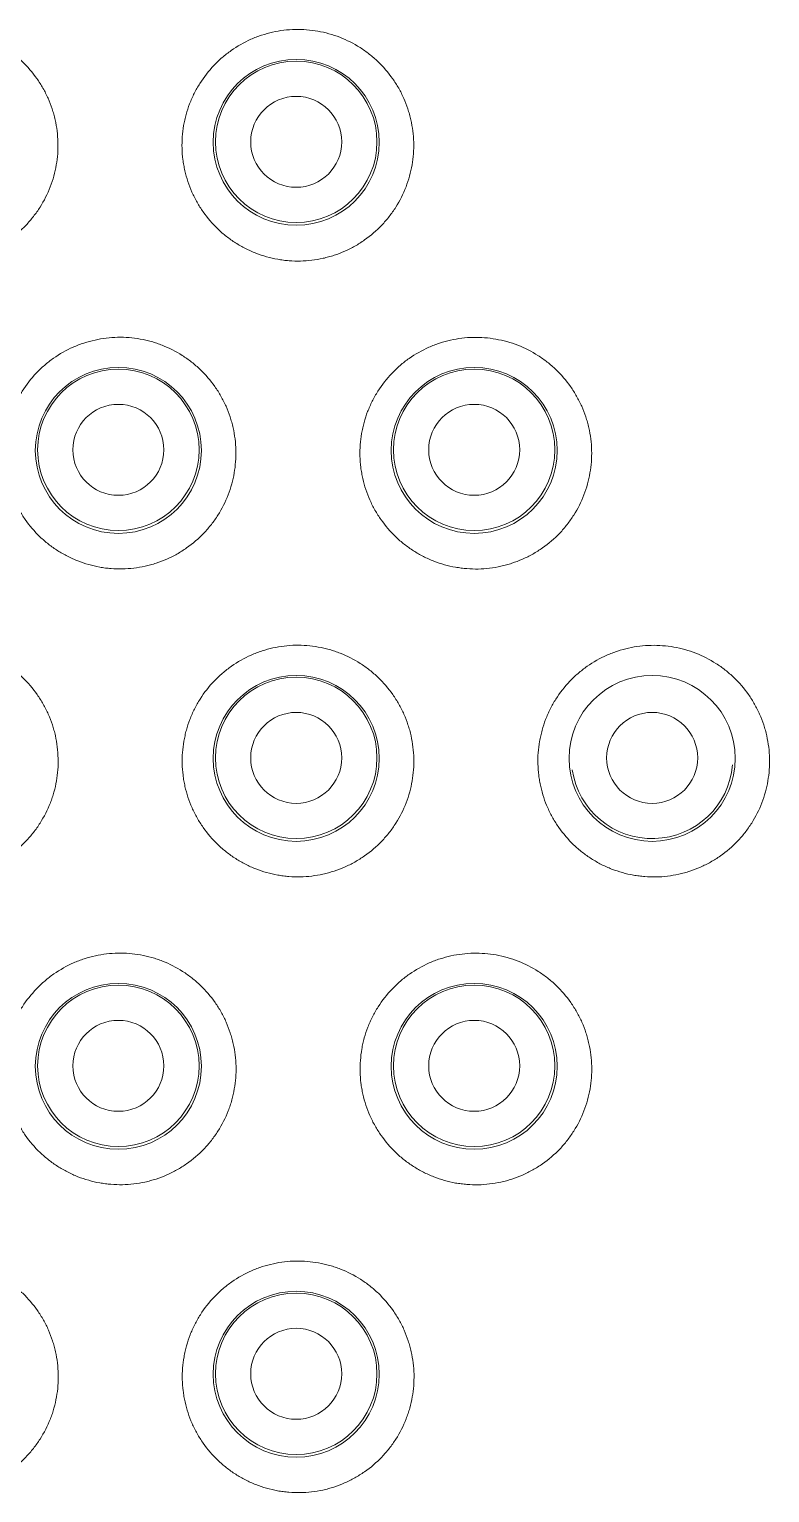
# Model space of a CAD drawing. Header units: millimetres. Extents: x 70151 to 230897, y 35202 to 113211.
# Drawn here: x 178007.35 to 178013.57, y 69179.68 to 69191.97 of the extents above; entities that cross this region are included whole.
import ezdxf

# ---------------------------------------------------------------- set-up
doc = ezdxf.new("R2010")
doc.units = ezdxf.units.MM
doc.header["$LTSCALE"] = 50
doc.layers.add('2-con', color=2, linetype='Continuous')
doc.layers.add('mark-B', color=2, linetype='Continuous', lineweight=20)

# ---------------------------------------------------------------- blocks, each defined once
blk = doc.blocks.new('무풍1WAY 대형')
at = {"layer": 'mark-B'}
for centre, radius in [((645.323, -421.226), 0.697), ((645.323, -421.23), 0.678), ((645.323, -421.23), 0.382), ((643.829, -423.813), 0.697), ((643.829, -423.817), 0.678), ((646.816, -423.813), 0.697), ((646.816, -423.817), 0.678), ((643.829, -423.817), 0.382), ((646.816, -423.817), 0.382), ((642.335, -426.4), 0.697), ((645.323, -426.4), 0.697), ((645.323, -426.404), 0.678), ((642.335, -426.404), 0.382), ((645.323, -426.404), 0.382), ((643.829, -428.987), 0.697), ((643.829, -428.992), 0.678), ((646.816, -428.987), 0.697), ((646.816, -428.992), 0.678), ((643.829, -428.992), 0.382), ((646.816, -428.992), 0.382), ((645.323, -431.575), 0.697), ((645.323, -431.579), 0.678), ((645.323, -431.579), 0.382)]:
    blk.add_circle(centre, radius, dxfattribs=at)
blk.add_arc((642.335, -426.404), 0.678, 8.5218, 175.0557, dxfattribs=at)
for points, knots in [([(644.334, -421.226), (644.333, -421.161), (644.338, -421.098), (644.354, -421.005), (644.361, -420.974), (644.374, -420.927), (644.379, -420.912), (644.389, -420.882), (644.395, -420.866), (644.423, -420.792), (644.452, -420.735), (644.495, -420.668), (644.504, -420.655), (644.522, -420.629), (644.532, -420.616), (644.562, -420.578), (644.583, -420.554), (644.649, -420.485), (644.697, -420.443), (644.763, -420.397), (644.777, -420.389), (644.804, -420.371), (644.845, -420.347), (644.916, -420.312), (644.976, -420.289), (645.022, -420.274), (645.037, -420.27), (645.068, -420.261), (645.084, -420.257), (645.162, -420.24), (645.225, -420.233), (645.32, -420.231), (645.352, -420.232), (645.4, -420.236), (645.416, -420.238), (645.448, -420.242), (645.464, -420.244), (645.542, -420.259), (645.603, -420.276), (645.691, -420.311), (645.721, -420.324), (645.777, -420.353), (645.832, -420.384), (645.884, -420.421), (645.921, -420.451), (645.933, -420.461), (645.957, -420.482), (645.969, -420.492), (646.027, -420.548), (646.068, -420.596), (646.122, -420.673), (646.139, -420.7), (646.162, -420.742), (646.17, -420.756), (646.184, -420.784), (646.191, -420.799), (646.223, -420.872), (646.242, -420.932), (646.259, -421.009), (646.263, -421.024), (646.268, -421.056), (646.27, -421.072), (646.276, -421.119), (646.278, -421.151), (646.281, -421.246), (646.276, -421.309), (646.262, -421.388), (646.259, -421.404), (646.252, -421.435), (646.24, -421.482), (646.215, -421.557), (646.189, -421.615), (646.168, -421.658), (646.16, -421.672), (646.144, -421.7), (646.136, -421.713), (646.093, -421.781), (646.054, -421.831), (645.987, -421.9), (645.964, -421.922), (645.928, -421.954), (645.915, -421.964), (645.89, -421.984), (645.877, -421.993), (645.811, -422.039), (645.756, -422.07), (645.683, -422.102), (645.668, -422.108), (645.638, -422.119), (645.623, -422.125), (645.577, -422.14), (645.546, -422.148), (645.453, -422.168), (645.39, -422.176), (645.261, -422.178), (645.198, -422.173), (645.104, -422.156), (645.073, -422.149), (645.027, -422.136), (645.012, -422.131), (644.982, -422.121), (644.967, -422.116), (644.892, -422.087), (644.836, -422.058), (644.769, -422.015), (644.756, -422.006), (644.73, -421.988), (644.718, -421.978), (644.68, -421.948), (644.656, -421.928), (644.588, -421.862), (644.547, -421.814), (644.501, -421.749), (644.492, -421.735), (644.475, -421.708), (644.451, -421.667), (644.415, -421.597), (644.393, -421.538), (644.378, -421.493), (644.373, -421.477), (644.365, -421.447), (644.361, -421.431), (644.344, -421.353), (644.336, -421.29), (644.334, -421.226)], [0, 0, 0, 0, 0.03125, 0.03125, 0.046875, 0.046875, 0.054687, 0.054687, 0.0625, 0.0625, 0.09375, 0.09375, 0.101562, 0.101562, 0.109375, 0.109375, 0.125, 0.125, 0.15625, 0.15625, 0.164062, 0.164062, 0.171875, 0.1875, 0.203125, 0.203125, 0.210937, 0.210937, 0.21875, 0.21875, 0.25, 0.25, 0.265625, 0.265625, 0.273437, 0.273437, 0.28125, 0.28125, 0.3125, 0.3125, 0.328125, 0.328125, 0.34375, 0.359375, 0.359375, 0.367187, 0.367187, 0.375, 0.375, 0.40625, 0.40625, 0.421875, 0.421875, 0.429687, 0.429687, 0.4375, 0.4375, 0.46875, 0.46875, 0.476562, 0.476562, 0.484375, 0.484375, 0.5, 0.5, 0.53125, 0.53125, 0.539062, 0.539062, 0.546875, 0.5625, 0.578125, 0.578125, 0.585937, 0.585937, 0.59375, 0.59375, 0.625, 0.625, 0.640625, 0.640625, 0.648437, 0.648437, 0.65625, 0.65625, 0.6875, 0.6875, 0.695312, 0.695312, 0.703125, 0.703125, 0.71875, 0.71875, 0.75, 0.75, 0.78125, 0.78125, 0.796875, 0.796875, 0.804687, 0.804687, 0.8125, 0.8125, 0.84375, 0.84375, 0.851562, 0.851562, 0.859375, 0.859375, 0.875, 0.875, 0.90625, 0.90625, 0.914062, 0.914062, 0.921875, 0.9375, 0.953125, 0.953125, 0.960937, 0.960937, 0.96875, 0.96875, 1, 1, 1, 1]), ([(647.321, -421.226), (647.319, -421.161), (647.324, -421.098), (647.341, -421.004), (647.348, -420.973), (647.361, -420.927), (647.365, -420.912), (647.375, -420.881), (647.381, -420.866), (647.41, -420.792), (647.439, -420.735), (647.482, -420.668), (647.49, -420.655), (647.509, -420.629), (647.519, -420.616), (647.549, -420.578), (647.57, -420.554), (647.636, -420.485), (647.684, -420.443), (647.75, -420.398), (647.764, -420.389), (647.791, -420.372), (647.832, -420.347), (647.903, -420.312), (647.963, -420.289), (648.009, -420.275), (648.024, -420.27), (648.055, -420.262), (648.071, -420.258), (648.149, -420.241), (648.212, -420.234), (648.307, -420.232), (648.339, -420.233), (648.403, -420.238), (648.435, -420.242), (648.529, -420.259), (648.589, -420.277), (648.678, -420.312), (648.708, -420.325), (648.764, -420.354), (648.819, -420.386), (648.87, -420.422), (648.908, -420.452), (648.92, -420.462), (648.944, -420.483), (648.956, -420.493), (649.013, -420.549), (649.054, -420.597), (649.108, -420.675), (649.125, -420.701), (649.148, -420.743), (649.156, -420.757), (649.17, -420.786), (649.177, -420.8), (649.209, -420.873), (649.229, -420.933), (649.246, -421.01), (649.249, -421.026), (649.254, -421.057), (649.256, -421.073), (649.262, -421.121), (649.264, -421.153), (649.267, -421.248), (649.262, -421.311), (649.248, -421.39), (649.245, -421.405), (649.238, -421.437), (649.226, -421.483), (649.201, -421.558), (649.175, -421.617), (649.153, -421.659), (649.146, -421.673), (649.13, -421.701), (649.122, -421.715), (649.078, -421.783), (649.039, -421.833), (648.973, -421.902), (648.95, -421.924), (648.913, -421.955), (648.9, -421.965), (648.875, -421.985), (648.862, -421.994), (648.797, -422.04), (648.741, -422.071), (648.668, -422.103), (648.653, -422.109), (648.623, -422.12), (648.608, -422.126), (648.562, -422.141), (648.531, -422.149), (648.438, -422.169), (648.375, -422.177), (648.246, -422.179), (648.183, -422.174), (648.089, -422.157), (648.059, -422.15), (648.013, -422.137), (647.997, -422.132), (647.967, -422.122), (647.952, -422.116), (647.878, -422.087), (647.822, -422.058), (647.755, -422.015), (647.742, -422.006), (647.716, -421.988), (647.703, -421.978), (647.666, -421.949), (647.642, -421.928), (647.573, -421.862), (647.532, -421.814), (647.487, -421.749), (647.478, -421.736), (647.461, -421.709), (647.436, -421.668), (647.401, -421.597), (647.379, -421.538), (647.364, -421.493), (647.359, -421.477), (647.351, -421.447), (647.347, -421.431), (647.33, -421.353), (647.322, -421.29), (647.321, -421.226)], [0, 0, 0, 0, 0.03125, 0.03125, 0.046875, 0.046875, 0.054687, 0.054687, 0.0625, 0.0625, 0.09375, 0.09375, 0.101562, 0.101562, 0.109375, 0.109375, 0.125, 0.125, 0.15625, 0.15625, 0.164062, 0.164062, 0.171875, 0.1875, 0.203125, 0.203125, 0.210937, 0.210937, 0.21875, 0.21875, 0.25, 0.25, 0.265625, 0.265625, 0.28125, 0.28125, 0.3125, 0.3125, 0.328125, 0.328125, 0.34375, 0.359375, 0.359375, 0.367187, 0.367187, 0.375, 0.375, 0.40625, 0.40625, 0.421875, 0.421875, 0.429687, 0.429687, 0.4375, 0.4375, 0.46875, 0.46875, 0.476562, 0.476562, 0.484375, 0.484375, 0.5, 0.5, 0.53125, 0.53125, 0.539062, 0.539062, 0.546875, 0.5625, 0.578125, 0.578125, 0.585937, 0.585937, 0.59375, 0.59375, 0.625, 0.625, 0.640625, 0.640625, 0.648437, 0.648437, 0.65625, 0.65625, 0.6875, 0.6875, 0.695312, 0.695312, 0.703125, 0.703125, 0.71875, 0.71875, 0.75, 0.75, 0.78125, 0.78125, 0.796875, 0.796875, 0.804687, 0.804687, 0.8125, 0.8125, 0.84375, 0.84375, 0.851562, 0.851562, 0.859375, 0.859375, 0.875, 0.875, 0.90625, 0.90625, 0.914062, 0.914062, 0.921875, 0.9375, 0.953125, 0.953125, 0.960937, 0.960937, 0.96875, 0.96875, 1, 1, 1, 1]), ([(642.842, -423.813), (642.841, -423.749), (642.845, -423.686), (642.862, -423.592), (642.869, -423.561), (642.886, -423.499), (642.896, -423.469), (642.93, -423.379), (642.959, -423.323), (643.002, -423.256), (643.011, -423.242), (643.029, -423.216), (643.039, -423.203), (643.068, -423.165), (643.089, -423.141), (643.155, -423.072), (643.204, -423.031), (643.269, -422.984), (643.283, -422.976), (643.31, -422.958), (643.351, -422.934), (643.423, -422.898), (643.482, -422.876), (643.528, -422.861), (643.543, -422.856), (643.574, -422.848), (643.59, -422.844), (643.668, -422.827), (643.731, -422.819), (643.827, -422.817), (643.858, -422.818), (643.906, -422.822), (643.922, -422.824), (643.954, -422.828), (643.97, -422.83), (644.048, -422.844), (644.109, -422.862), (644.198, -422.896), (644.227, -422.91), (644.284, -422.939), (644.339, -422.97), (644.391, -423.007), (644.428, -423.036), (644.44, -423.046), (644.464, -423.067), (644.476, -423.078), (644.534, -423.133), (644.575, -423.181), (644.629, -423.259), (644.646, -423.286), (644.669, -423.327), (644.677, -423.341), (644.691, -423.37), (644.698, -423.384), (644.73, -423.457), (644.749, -423.517), (644.767, -423.594), (644.77, -423.61), (644.775, -423.641), (644.778, -423.657), (644.783, -423.705), (644.786, -423.736), (644.788, -423.831), (644.783, -423.894), (644.77, -423.973), (644.767, -423.989), (644.76, -424.02), (644.748, -424.067), (644.723, -424.142), (644.697, -424.2), (644.676, -424.243), (644.668, -424.257), (644.653, -424.285), (644.644, -424.299), (644.601, -424.366), (644.562, -424.416), (644.496, -424.485), (644.473, -424.507), (644.436, -424.539), (644.424, -424.549), (644.398, -424.569), (644.386, -424.578), (644.32, -424.624), (644.265, -424.655), (644.192, -424.688), (644.177, -424.694), (644.147, -424.705), (644.131, -424.711), (644.086, -424.725), (644.055, -424.734), (643.962, -424.754), (643.899, -424.762), (643.802, -424.764), (643.77, -424.763), (643.707, -424.758), (643.644, -424.75), (643.582, -424.736), (643.52, -424.718), (643.49, -424.708), (643.401, -424.673), (643.345, -424.644), (643.278, -424.602), (643.265, -424.593), (643.239, -424.575), (643.226, -424.565), (643.188, -424.535), (643.164, -424.514), (643.096, -424.449), (643.055, -424.401), (643.009, -424.336), (643, -424.322), (642.983, -424.295), (642.959, -424.254), (642.923, -424.184), (642.901, -424.125), (642.886, -424.08), (642.881, -424.065), (642.873, -424.034), (642.869, -424.018), (642.851, -423.94), (642.844, -423.877), (642.842, -423.813)], [0, 0, 0, 0, 0.03125, 0.03125, 0.046875, 0.046875, 0.0625, 0.0625, 0.09375, 0.09375, 0.101563, 0.101563, 0.109375, 0.109375, 0.125, 0.125, 0.15625, 0.15625, 0.164063, 0.164063, 0.171875, 0.1875, 0.203125, 0.203125, 0.210938, 0.210938, 0.21875, 0.21875, 0.25, 0.25, 0.265625, 0.265625, 0.273438, 0.273438, 0.28125, 0.28125, 0.3125, 0.3125, 0.328125, 0.328125, 0.34375, 0.359375, 0.359375, 0.367188, 0.367188, 0.375, 0.375, 0.40625, 0.40625, 0.421875, 0.421875, 0.429688, 0.429688, 0.4375, 0.4375, 0.46875, 0.46875, 0.476563, 0.476563, 0.484375, 0.484375, 0.5, 0.5, 0.53125, 0.53125, 0.539063, 0.539063, 0.546875, 0.5625, 0.578125, 0.578125, 0.585938, 0.585938, 0.59375, 0.59375, 0.625, 0.625, 0.640625, 0.640625, 0.648438, 0.648438, 0.65625, 0.65625, 0.6875, 0.6875, 0.695313, 0.695313, 0.703125, 0.703125, 0.71875, 0.71875, 0.75, 0.75, 0.765625, 0.765625, 0.78125, 0.796875, 0.796875, 0.8125, 0.8125, 0.84375, 0.84375, 0.851563, 0.851563, 0.859375, 0.859375, 0.875, 0.875, 0.90625, 0.90625, 0.914063, 0.914063, 0.921875, 0.9375, 0.953125, 0.953125, 0.960938, 0.960938, 0.96875, 0.96875, 1, 1, 1, 1]), ([(645.828, -423.813), (645.827, -423.749), (645.832, -423.686), (645.848, -423.592), (645.855, -423.561), (645.868, -423.515), (645.872, -423.499), (645.883, -423.469), (645.888, -423.454), (645.917, -423.379), (645.946, -423.323), (645.988, -423.255), (645.997, -423.242), (646.016, -423.216), (646.025, -423.203), (646.055, -423.165), (646.076, -423.141), (646.142, -423.072), (646.191, -423.031), (646.256, -422.985), (646.27, -422.976), (646.297, -422.959), (646.338, -422.934), (646.41, -422.899), (646.469, -422.876), (646.515, -422.861), (646.53, -422.857), (646.561, -422.848), (646.577, -422.844), (646.655, -422.827), (646.718, -422.82), (646.814, -422.818), (646.846, -422.819), (646.894, -422.823), (646.909, -422.825), (646.941, -422.829), (646.957, -422.831), (647.035, -422.845), (647.096, -422.863), (647.185, -422.897), (647.214, -422.911), (647.271, -422.94), (647.326, -422.971), (647.377, -423.008), (647.414, -423.037), (647.427, -423.047), (647.451, -423.068), (647.462, -423.079), (647.52, -423.134), (647.561, -423.182), (647.615, -423.26), (647.632, -423.287), (647.656, -423.328), (647.663, -423.342), (647.677, -423.371), (647.684, -423.385), (647.716, -423.458), (647.736, -423.518), (647.753, -423.595), (647.756, -423.611), (647.762, -423.642), (647.764, -423.658), (647.77, -423.706), (647.772, -423.738), (647.774, -423.833), (647.77, -423.896), (647.756, -423.975), (647.753, -423.99), (647.746, -424.022), (647.734, -424.068), (647.709, -424.143), (647.683, -424.202), (647.662, -424.244), (647.654, -424.258), (647.638, -424.286), (647.63, -424.3), (647.587, -424.368), (647.547, -424.418), (647.481, -424.487), (647.458, -424.509), (647.422, -424.54), (647.409, -424.551), (647.384, -424.57), (647.371, -424.58), (647.305, -424.625), (647.25, -424.657), (647.177, -424.689), (647.162, -424.695), (647.132, -424.706), (647.117, -424.712), (647.071, -424.726), (647.04, -424.735), (646.947, -424.755), (646.884, -424.763), (646.755, -424.765), (646.692, -424.76), (646.598, -424.743), (646.567, -424.736), (646.521, -424.723), (646.506, -424.718), (646.475, -424.708), (646.46, -424.703), (646.386, -424.674), (646.33, -424.645), (646.263, -424.602), (646.25, -424.593), (646.224, -424.575), (646.211, -424.565), (646.174, -424.536), (646.15, -424.515), (646.082, -424.449), (646.04, -424.401), (645.995, -424.336), (645.986, -424.323), (645.969, -424.296), (645.945, -424.255), (645.909, -424.184), (645.887, -424.125), (645.872, -424.08), (645.867, -424.065), (645.859, -424.034), (645.855, -424.018), (645.837, -423.94), (645.83, -423.877), (645.828, -423.813)], [0, 0, 0, 0, 0.03125, 0.03125, 0.046875, 0.046875, 0.054687, 0.054687, 0.0625, 0.0625, 0.09375, 0.09375, 0.101562, 0.101562, 0.109375, 0.109375, 0.125, 0.125, 0.15625, 0.15625, 0.164062, 0.164062, 0.171875, 0.1875, 0.203125, 0.203125, 0.210937, 0.210937, 0.21875, 0.21875, 0.25, 0.25, 0.265625, 0.265625, 0.273437, 0.273437, 0.28125, 0.28125, 0.3125, 0.3125, 0.328125, 0.328125, 0.34375, 0.359375, 0.359375, 0.367187, 0.367187, 0.375, 0.375, 0.40625, 0.40625, 0.421875, 0.421875, 0.429687, 0.429687, 0.4375, 0.4375, 0.46875, 0.46875, 0.476563, 0.476563, 0.484375, 0.484375, 0.5, 0.5, 0.53125, 0.53125, 0.539063, 0.539063, 0.546875, 0.5625, 0.578125, 0.578125, 0.585938, 0.585938, 0.59375, 0.59375, 0.625, 0.625, 0.640625, 0.640625, 0.648438, 0.648438, 0.65625, 0.65625, 0.6875, 0.6875, 0.695313, 0.695313, 0.703125, 0.703125, 0.71875, 0.71875, 0.75, 0.75, 0.78125, 0.78125, 0.796875, 0.796875, 0.804688, 0.804688, 0.8125, 0.8125, 0.84375, 0.84375, 0.851563, 0.851563, 0.859375, 0.859375, 0.875, 0.875, 0.90625, 0.90625, 0.914063, 0.914063, 0.921875, 0.9375, 0.953125, 0.953125, 0.960938, 0.960938, 0.96875, 0.96875, 1, 1, 1, 1]), ([(641.35, -426.4), (641.348, -426.336), (641.353, -426.273), (641.369, -426.179), (641.376, -426.148), (641.393, -426.087), (641.403, -426.056), (641.437, -425.967), (641.466, -425.91), (641.508, -425.843), (641.517, -425.83), (641.536, -425.803), (641.545, -425.79), (641.575, -425.752), (641.596, -425.728), (641.662, -425.659), (641.71, -425.618), (641.776, -425.571), (641.789, -425.562), (641.816, -425.545), (641.858, -425.521), (641.929, -425.485), (641.988, -425.462), (642.034, -425.447), (642.049, -425.443), (642.08, -425.434), (642.096, -425.43), (642.174, -425.413), (642.237, -425.405), (642.333, -425.403), (642.365, -425.404), (642.413, -425.408), (642.429, -425.41), (642.46, -425.414), (642.476, -425.416), (642.554, -425.43), (642.615, -425.447), (642.705, -425.482), (642.734, -425.495), (642.791, -425.524), (642.846, -425.556), (642.897, -425.592), (642.947, -425.631), (642.971, -425.652), (643.04, -425.719), (643.082, -425.767), (643.136, -425.844), (643.153, -425.871), (643.176, -425.912), (643.184, -425.926), (643.198, -425.955), (643.205, -425.969), (643.237, -426.042), (643.257, -426.102), (643.274, -426.179), (643.277, -426.195), (643.283, -426.226), (643.285, -426.242), (643.291, -426.29), (643.293, -426.321), (643.296, -426.416), (643.291, -426.479), (643.278, -426.558), (643.274, -426.574), (643.267, -426.605), (643.256, -426.651), (643.231, -426.727), (643.205, -426.785), (643.184, -426.828), (643.177, -426.842), (643.161, -426.87), (643.152, -426.883), (643.11, -426.951), (643.07, -427.001), (643.005, -427.071), (642.982, -427.093), (642.945, -427.124), (642.933, -427.134), (642.907, -427.154), (642.894, -427.164), (642.829, -427.21), (642.774, -427.241), (642.7, -427.273), (642.686, -427.279), (642.656, -427.291), (642.64, -427.296), (642.595, -427.311), (642.564, -427.32), (642.471, -427.34), (642.407, -427.348), (642.311, -427.35), (642.279, -427.349), (642.216, -427.344), (642.153, -427.336), (642.091, -427.322), (642.029, -427.305), (641.999, -427.295), (641.909, -427.26), (641.853, -427.231), (641.786, -427.188), (641.773, -427.18), (641.747, -427.161), (641.734, -427.152), (641.696, -427.122), (641.673, -427.101), (641.604, -427.036), (641.563, -426.988), (641.517, -426.923), (641.508, -426.909), (641.491, -426.882), (641.467, -426.841), (641.431, -426.771), (641.409, -426.712), (641.394, -426.667), (641.389, -426.652), (641.38, -426.621), (641.377, -426.605), (641.359, -426.527), (641.351, -426.464), (641.35, -426.4)], [0, 0, 0, 0, 0.03125, 0.03125, 0.046875, 0.046875, 0.0625, 0.0625, 0.09375, 0.09375, 0.101563, 0.101563, 0.109375, 0.109375, 0.125, 0.125, 0.15625, 0.15625, 0.164063, 0.164063, 0.171875, 0.1875, 0.203125, 0.203125, 0.210938, 0.210938, 0.21875, 0.21875, 0.25, 0.25, 0.265625, 0.265625, 0.273438, 0.273438, 0.28125, 0.28125, 0.3125, 0.3125, 0.328125, 0.328125, 0.34375, 0.359375, 0.359375, 0.375, 0.375, 0.40625, 0.40625, 0.421875, 0.421875, 0.429687, 0.429687, 0.4375, 0.4375, 0.46875, 0.46875, 0.476562, 0.476562, 0.484375, 0.484375, 0.5, 0.5, 0.53125, 0.53125, 0.539062, 0.539062, 0.546875, 0.5625, 0.578125, 0.578125, 0.585937, 0.585937, 0.59375, 0.59375, 0.625, 0.625, 0.640625, 0.640625, 0.648437, 0.648437, 0.65625, 0.65625, 0.6875, 0.6875, 0.695312, 0.695312, 0.703125, 0.703125, 0.71875, 0.71875, 0.75, 0.75, 0.765625, 0.765625, 0.78125, 0.796875, 0.796875, 0.8125, 0.8125, 0.84375, 0.84375, 0.851562, 0.851562, 0.859375, 0.859375, 0.875, 0.875, 0.90625, 0.90625, 0.914062, 0.914062, 0.921875, 0.9375, 0.953125, 0.953125, 0.960937, 0.960937, 0.96875, 0.96875, 1, 1, 1, 1]), ([(644.336, -426.4), (644.334, -426.336), (644.339, -426.273), (644.355, -426.179), (644.362, -426.148), (644.379, -426.087), (644.389, -426.056), (644.424, -425.967), (644.452, -425.91), (644.495, -425.843), (644.504, -425.829), (644.522, -425.803), (644.532, -425.79), (644.562, -425.752), (644.583, -425.728), (644.649, -425.659), (644.697, -425.618), (644.763, -425.571), (644.776, -425.563), (644.803, -425.545), (644.845, -425.521), (644.916, -425.485), (644.975, -425.463), (645.021, -425.448), (645.036, -425.443), (645.067, -425.435), (645.083, -425.431), (645.161, -425.414), (645.225, -425.406), (645.32, -425.404), (645.352, -425.405), (645.4, -425.409), (645.416, -425.411), (645.447, -425.415), (645.463, -425.417), (645.541, -425.431), (645.602, -425.448), (645.691, -425.483), (645.721, -425.496), (645.777, -425.525), (645.832, -425.557), (645.884, -425.593), (645.921, -425.623), (645.933, -425.633), (645.958, -425.654), (645.969, -425.664), (646.027, -425.72), (646.068, -425.768), (646.122, -425.845), (646.139, -425.872), (646.163, -425.914), (646.17, -425.928), (646.185, -425.956), (646.191, -425.971), (646.223, -426.043), (646.243, -426.103), (646.26, -426.18), (646.263, -426.196), (646.269, -426.227), (646.271, -426.243), (646.277, -426.291), (646.279, -426.323), (646.282, -426.418), (646.277, -426.481), (646.264, -426.559), (646.26, -426.575), (646.253, -426.606), (646.242, -426.653), (646.217, -426.728), (646.191, -426.786), (646.17, -426.829), (646.162, -426.843), (646.146, -426.871), (646.138, -426.885), (646.095, -426.953), (646.056, -427.003), (645.99, -427.072), (645.967, -427.094), (645.93, -427.125), (645.918, -427.136), (645.892, -427.155), (645.88, -427.165), (645.814, -427.211), (645.759, -427.242), (645.686, -427.274), (645.671, -427.28), (645.641, -427.292), (645.625, -427.297), (645.58, -427.312), (645.549, -427.321), (645.456, -427.341), (645.393, -427.349), (645.296, -427.351), (645.264, -427.35), (645.201, -427.345), (645.138, -427.337), (645.076, -427.322), (645.03, -427.31), (645.014, -427.305), (644.984, -427.295), (644.969, -427.289), (644.895, -427.26), (644.839, -427.231), (644.772, -427.189), (644.759, -427.18), (644.733, -427.161), (644.72, -427.152), (644.682, -427.122), (644.658, -427.101), (644.59, -427.036), (644.549, -426.988), (644.503, -426.923), (644.494, -426.909), (644.477, -426.882), (644.453, -426.842), (644.417, -426.771), (644.394, -426.712), (644.38, -426.667), (644.375, -426.652), (644.366, -426.621), (644.363, -426.605), (644.345, -426.527), (644.337, -426.464), (644.336, -426.4)], [0, 0, 0, 0, 0.03125, 0.03125, 0.046875, 0.046875, 0.0625, 0.0625, 0.09375, 0.09375, 0.101562, 0.101562, 0.109375, 0.109375, 0.125, 0.125, 0.15625, 0.15625, 0.164062, 0.164062, 0.171875, 0.1875, 0.203125, 0.203125, 0.210937, 0.210937, 0.21875, 0.21875, 0.25, 0.25, 0.265625, 0.265625, 0.273437, 0.273437, 0.28125, 0.28125, 0.3125, 0.3125, 0.328125, 0.328125, 0.34375, 0.359375, 0.359375, 0.367187, 0.367187, 0.375, 0.375, 0.40625, 0.40625, 0.421875, 0.421875, 0.429687, 0.429687, 0.4375, 0.4375, 0.46875, 0.46875, 0.476562, 0.476562, 0.484375, 0.484375, 0.5, 0.5, 0.53125, 0.53125, 0.539063, 0.539063, 0.546875, 0.5625, 0.578125, 0.578125, 0.585938, 0.585938, 0.59375, 0.59375, 0.625, 0.625, 0.640625, 0.640625, 0.648438, 0.648438, 0.65625, 0.65625, 0.6875, 0.6875, 0.695313, 0.695313, 0.703125, 0.703125, 0.71875, 0.71875, 0.75, 0.75, 0.765625, 0.765625, 0.78125, 0.796875, 0.796875, 0.804688, 0.804688, 0.8125, 0.8125, 0.84375, 0.84375, 0.851563, 0.851563, 0.859375, 0.859375, 0.875, 0.875, 0.90625, 0.90625, 0.914063, 0.914063, 0.921875, 0.9375, 0.953125, 0.953125, 0.960938, 0.960938, 0.96875, 0.96875, 1, 1, 1, 1]), ([(647.322, -426.4), (647.32, -426.336), (647.325, -426.273), (647.341, -426.179), (647.348, -426.148), (647.361, -426.102), (647.366, -426.087), (647.376, -426.056), (647.381, -426.041), (647.41, -425.967), (647.439, -425.91), (647.482, -425.843), (647.491, -425.829), (647.509, -425.803), (647.519, -425.79), (647.549, -425.752), (647.57, -425.728), (647.636, -425.659), (647.684, -425.618), (647.75, -425.572), (647.763, -425.563), (647.79, -425.546), (647.832, -425.521), (647.903, -425.486), (647.963, -425.463), (648.008, -425.448), (648.024, -425.443), (648.055, -425.435), (648.07, -425.431), (648.149, -425.414), (648.212, -425.407), (648.307, -425.405), (648.339, -425.406), (648.403, -425.411), (648.435, -425.415), (648.528, -425.432), (648.589, -425.449), (648.678, -425.484), (648.708, -425.497), (648.764, -425.526), (648.819, -425.558), (648.871, -425.594), (648.908, -425.624), (648.92, -425.634), (648.944, -425.655), (648.956, -425.666), (649.014, -425.721), (649.055, -425.769), (649.109, -425.846), (649.126, -425.873), (649.149, -425.915), (649.157, -425.929), (649.171, -425.958), (649.178, -425.972), (649.21, -426.045), (649.229, -426.105), (649.247, -426.182), (649.25, -426.197), (649.255, -426.229), (649.257, -426.245), (649.263, -426.292), (649.266, -426.324), (649.268, -426.419), (649.263, -426.482), (649.25, -426.561), (649.246, -426.577), (649.239, -426.608), (649.228, -426.655), (649.203, -426.73), (649.177, -426.788), (649.155, -426.831), (649.148, -426.845), (649.132, -426.873), (649.124, -426.886), (649.081, -426.954), (649.041, -427.004), (648.975, -427.073), (648.952, -427.095), (648.916, -427.127), (648.903, -427.137), (648.878, -427.157), (648.865, -427.166), (648.799, -427.212), (648.744, -427.243), (648.671, -427.275), (648.656, -427.281), (648.626, -427.293), (648.611, -427.298), (648.565, -427.313), (648.534, -427.321), (648.441, -427.342), (648.378, -427.349), (648.249, -427.352), (648.186, -427.347), (648.092, -427.33), (648.061, -427.323), (648.015, -427.31), (648, -427.305), (647.969, -427.295), (647.954, -427.29), (647.88, -427.261), (647.824, -427.232), (647.757, -427.189), (647.744, -427.18), (647.718, -427.162), (647.705, -427.152), (647.668, -427.123), (647.644, -427.102), (647.575, -427.036), (647.534, -426.988), (647.489, -426.923), (647.48, -426.91), (647.463, -426.883), (647.438, -426.842), (647.403, -426.771), (647.38, -426.712), (647.365, -426.667), (647.361, -426.652), (647.352, -426.621), (647.348, -426.606), (647.331, -426.528), (647.323, -426.464), (647.322, -426.4)], [0, 0, 0, 0, 0.03125, 0.03125, 0.046875, 0.046875, 0.054688, 0.054688, 0.0625, 0.0625, 0.09375, 0.09375, 0.101562, 0.101562, 0.109375, 0.109375, 0.125, 0.125, 0.15625, 0.15625, 0.164063, 0.164063, 0.171875, 0.1875, 0.203125, 0.203125, 0.210937, 0.210937, 0.21875, 0.21875, 0.25, 0.25, 0.265625, 0.265625, 0.28125, 0.28125, 0.3125, 0.3125, 0.328125, 0.328125, 0.34375, 0.359375, 0.359375, 0.367188, 0.367188, 0.375, 0.375, 0.40625, 0.40625, 0.421875, 0.421875, 0.429688, 0.429688, 0.4375, 0.4375, 0.46875, 0.46875, 0.476563, 0.476563, 0.484375, 0.484375, 0.5, 0.5, 0.53125, 0.53125, 0.539063, 0.539063, 0.546875, 0.5625, 0.578125, 0.578125, 0.585938, 0.585938, 0.59375, 0.59375, 0.625, 0.625, 0.640625, 0.640625, 0.648438, 0.648438, 0.65625, 0.65625, 0.6875, 0.6875, 0.695313, 0.695313, 0.703125, 0.703125, 0.71875, 0.71875, 0.75, 0.75, 0.78125, 0.78125, 0.796875, 0.796875, 0.804688, 0.804688, 0.8125, 0.8125, 0.84375, 0.84375, 0.851562, 0.851562, 0.859375, 0.859375, 0.875, 0.875, 0.90625, 0.90625, 0.914062, 0.914062, 0.921875, 0.9375, 0.953125, 0.953125, 0.960938, 0.960938, 0.96875, 0.96875, 1, 1, 1, 1]), ([(642.843, -428.987), (642.842, -428.923), (642.846, -428.86), (642.863, -428.767), (642.869, -428.736), (642.886, -428.674), (642.896, -428.643), (642.931, -428.554), (642.959, -428.497), (643.002, -428.43), (643.011, -428.417), (643.029, -428.391), (643.039, -428.378), (643.068, -428.34), (643.089, -428.315), (643.155, -428.246), (643.203, -428.205), (643.269, -428.158), (643.282, -428.15), (643.31, -428.132), (643.351, -428.108), (643.422, -428.072), (643.482, -428.049), (643.527, -428.034), (643.542, -428.03), (643.573, -428.021), (643.589, -428.017), (643.668, -428), (643.731, -427.992), (643.826, -427.99), (643.858, -427.991), (643.906, -427.995), (643.922, -427.997), (643.954, -428.001), (643.97, -428.003), (644.048, -428.017), (644.109, -428.034), (644.198, -428.069), (644.227, -428.082), (644.284, -428.111), (644.339, -428.142), (644.391, -428.179), (644.428, -428.208), (644.44, -428.218), (644.464, -428.239), (644.476, -428.25), (644.534, -428.305), (644.575, -428.353), (644.629, -428.431), (644.646, -428.457), (644.67, -428.499), (644.677, -428.513), (644.692, -428.542), (644.698, -428.556), (644.731, -428.628), (644.75, -428.688), (644.768, -428.766), (644.771, -428.781), (644.776, -428.813), (644.779, -428.828), (644.785, -428.876), (644.787, -428.908), (644.789, -429.003), (644.785, -429.066), (644.771, -429.144), (644.768, -429.16), (644.761, -429.191), (644.75, -429.238), (644.725, -429.313), (644.699, -429.371), (644.678, -429.414), (644.67, -429.428), (644.655, -429.456), (644.646, -429.47), (644.604, -429.538), (644.564, -429.588), (644.499, -429.657), (644.476, -429.679), (644.439, -429.711), (644.427, -429.721), (644.401, -429.741), (644.388, -429.75), (644.323, -429.796), (644.268, -429.827), (644.195, -429.86), (644.18, -429.866), (644.15, -429.877), (644.134, -429.883), (644.089, -429.898), (644.058, -429.906), (643.965, -429.927), (643.902, -429.935), (643.805, -429.937), (643.773, -429.936), (643.71, -429.931), (643.647, -429.923), (643.585, -429.909), (643.523, -429.892), (643.493, -429.882), (643.403, -429.847), (643.347, -429.818), (643.28, -429.776), (643.267, -429.767), (643.241, -429.748), (643.228, -429.739), (643.19, -429.709), (643.166, -429.688), (643.098, -429.623), (643.057, -429.575), (643.011, -429.51), (643.002, -429.496), (642.985, -429.469), (642.961, -429.429), (642.925, -429.358), (642.902, -429.299), (642.887, -429.254), (642.883, -429.239), (642.874, -429.208), (642.87, -429.193), (642.853, -429.115), (642.845, -429.052), (642.843, -428.987)], [0, 0, 0, 0, 0.03125, 0.03125, 0.046875, 0.046875, 0.0625, 0.0625, 0.09375, 0.09375, 0.101562, 0.101562, 0.109375, 0.109375, 0.125, 0.125, 0.15625, 0.15625, 0.164062, 0.164062, 0.171875, 0.1875, 0.203125, 0.203125, 0.210937, 0.210937, 0.21875, 0.21875, 0.25, 0.25, 0.265625, 0.265625, 0.273437, 0.273437, 0.28125, 0.28125, 0.3125, 0.3125, 0.328125, 0.328125, 0.34375, 0.359375, 0.359375, 0.367187, 0.367187, 0.375, 0.375, 0.40625, 0.40625, 0.421875, 0.421875, 0.429687, 0.429687, 0.4375, 0.4375, 0.46875, 0.46875, 0.476562, 0.476562, 0.484375, 0.484375, 0.5, 0.5, 0.53125, 0.53125, 0.539062, 0.539062, 0.546875, 0.5625, 0.578125, 0.578125, 0.585937, 0.585937, 0.59375, 0.59375, 0.625, 0.625, 0.640625, 0.640625, 0.648437, 0.648437, 0.65625, 0.65625, 0.6875, 0.6875, 0.695312, 0.695312, 0.703125, 0.703125, 0.71875, 0.71875, 0.75, 0.75, 0.765625, 0.765625, 0.78125, 0.796875, 0.796875, 0.8125, 0.8125, 0.84375, 0.84375, 0.851562, 0.851562, 0.859375, 0.859375, 0.875, 0.875, 0.90625, 0.90625, 0.914062, 0.914062, 0.921875, 0.9375, 0.953125, 0.953125, 0.960937, 0.960937, 0.96875, 0.96875, 1, 1, 1, 1]), ([(645.829, -428.987), (645.828, -428.923), (645.833, -428.86), (645.849, -428.766), (645.856, -428.736), (645.873, -428.674), (645.883, -428.643), (645.917, -428.554), (645.946, -428.497), (645.989, -428.43), (645.997, -428.417), (646.016, -428.39), (646.025, -428.378), (646.055, -428.34), (646.076, -428.315), (646.142, -428.246), (646.19, -428.205), (646.256, -428.159), (646.27, -428.15), (646.297, -428.132), (646.338, -428.108), (646.409, -428.072), (646.469, -428.05), (646.514, -428.035), (646.53, -428.03), (646.561, -428.022), (646.576, -428.018), (646.655, -428), (646.718, -427.993), (646.813, -427.991), (646.845, -427.992), (646.893, -427.996), (646.909, -427.997), (646.941, -428.001), (646.957, -428.004), (647.035, -428.018), (647.096, -428.035), (647.185, -428.07), (647.214, -428.083), (647.271, -428.112), (647.326, -428.143), (647.377, -428.18), (647.415, -428.209), (647.427, -428.219), (647.451, -428.24), (647.463, -428.251), (647.52, -428.306), (647.562, -428.354), (647.616, -428.432), (647.633, -428.459), (647.656, -428.5), (647.664, -428.514), (647.678, -428.543), (647.685, -428.557), (647.717, -428.63), (647.737, -428.69), (647.754, -428.767), (647.757, -428.783), (647.763, -428.814), (647.765, -428.83), (647.771, -428.877), (647.773, -428.909), (647.775, -429.004), (647.771, -429.067), (647.757, -429.146), (647.754, -429.162), (647.747, -429.193), (647.736, -429.239), (647.711, -429.315), (647.685, -429.373), (647.664, -429.416), (647.656, -429.43), (647.64, -429.458), (647.632, -429.471), (647.589, -429.539), (647.55, -429.589), (647.484, -429.659), (647.461, -429.681), (647.424, -429.712), (647.412, -429.722), (647.387, -429.742), (647.374, -429.752), (647.308, -429.797), (647.253, -429.829), (647.18, -429.861), (647.165, -429.867), (647.135, -429.879), (647.12, -429.884), (647.074, -429.899), (647.043, -429.907), (646.95, -429.928), (646.887, -429.936), (646.79, -429.938), (646.758, -429.937), (646.695, -429.932), (646.632, -429.924), (646.57, -429.909), (646.524, -429.897), (646.508, -429.892), (646.478, -429.882), (646.463, -429.876), (646.389, -429.847), (646.333, -429.819), (646.266, -429.776), (646.253, -429.767), (646.227, -429.749), (646.214, -429.739), (646.176, -429.709), (646.152, -429.689), (646.084, -429.623), (646.042, -429.575), (645.997, -429.51), (645.988, -429.497), (645.971, -429.47), (645.946, -429.429), (645.911, -429.358), (645.888, -429.299), (645.873, -429.254), (645.869, -429.239), (645.86, -429.208), (645.856, -429.193), (645.839, -429.115), (645.831, -429.052), (645.829, -428.987)], [0, 0, 0, 0, 0.03125, 0.03125, 0.046875, 0.046875, 0.0625, 0.0625, 0.09375, 0.09375, 0.101563, 0.101563, 0.109375, 0.109375, 0.125, 0.125, 0.15625, 0.15625, 0.164063, 0.164063, 0.171875, 0.1875, 0.203125, 0.203125, 0.210938, 0.210938, 0.21875, 0.21875, 0.25, 0.25, 0.265625, 0.265625, 0.273438, 0.273438, 0.28125, 0.28125, 0.3125, 0.3125, 0.328125, 0.328125, 0.34375, 0.359375, 0.359375, 0.367188, 0.367188, 0.375, 0.375, 0.40625, 0.40625, 0.421875, 0.421875, 0.429688, 0.429688, 0.4375, 0.4375, 0.46875, 0.46875, 0.476563, 0.476563, 0.484375, 0.484375, 0.5, 0.5, 0.53125, 0.53125, 0.539062, 0.539062, 0.546875, 0.5625, 0.578125, 0.578125, 0.585937, 0.585937, 0.59375, 0.59375, 0.625, 0.625, 0.640625, 0.640625, 0.648437, 0.648437, 0.65625, 0.65625, 0.6875, 0.6875, 0.695312, 0.695312, 0.703125, 0.703125, 0.71875, 0.71875, 0.75, 0.75, 0.765625, 0.765625, 0.78125, 0.796875, 0.796875, 0.804687, 0.804687, 0.8125, 0.8125, 0.84375, 0.84375, 0.851562, 0.851562, 0.859375, 0.859375, 0.875, 0.875, 0.90625, 0.90625, 0.914062, 0.914062, 0.921875, 0.9375, 0.953125, 0.953125, 0.960937, 0.960937, 0.96875, 0.96875, 1, 1, 1, 1]), ([(644.337, -431.575), (644.335, -431.511), (644.34, -431.447), (644.356, -431.354), (644.363, -431.323), (644.38, -431.261), (644.39, -431.231), (644.424, -431.141), (644.453, -431.085), (644.495, -431.017), (644.504, -431.004), (644.523, -430.978), (644.532, -430.965), (644.562, -430.927), (644.583, -430.903), (644.649, -430.833), (644.697, -430.792), (644.762, -430.746), (644.776, -430.737), (644.803, -430.719), (644.844, -430.695), (644.915, -430.659), (644.975, -430.636), (645.02, -430.621), (645.036, -430.617), (645.067, -430.608), (645.082, -430.604), (645.161, -430.587), (645.224, -430.579), (645.319, -430.577), (645.351, -430.578), (645.399, -430.582), (645.415, -430.583), (645.447, -430.587), (645.463, -430.59), (645.541, -430.604), (645.602, -430.621), (645.691, -430.656), (645.721, -430.669), (645.777, -430.698), (645.833, -430.729), (645.884, -430.765), (645.921, -430.795), (645.934, -430.805), (645.958, -430.826), (645.97, -430.836), (646.027, -430.892), (646.068, -430.94), (646.123, -431.017), (646.14, -431.044), (646.163, -431.085), (646.171, -431.1), (646.185, -431.128), (646.192, -431.142), (646.224, -431.215), (646.244, -431.275), (646.261, -431.352), (646.264, -431.368), (646.27, -431.399), (646.272, -431.415), (646.278, -431.462), (646.281, -431.494), (646.283, -431.589), (646.279, -431.652), (646.265, -431.731), (646.262, -431.747), (646.255, -431.778), (646.244, -431.824), (646.219, -431.9), (646.193, -431.958), (646.172, -432), (646.164, -432.015), (646.149, -432.042), (646.14, -432.056), (646.098, -432.124), (646.058, -432.174), (645.993, -432.244), (645.97, -432.266), (645.933, -432.297), (645.921, -432.308), (645.895, -432.327), (645.882, -432.337), (645.817, -432.383), (645.762, -432.414), (645.689, -432.447), (645.674, -432.453), (645.644, -432.464), (645.629, -432.47), (645.583, -432.485), (645.552, -432.493), (645.459, -432.514), (645.396, -432.522), (645.299, -432.524), (645.267, -432.523), (645.204, -432.518), (645.141, -432.51), (645.079, -432.496), (645.017, -432.479), (644.987, -432.469), (644.898, -432.434), (644.841, -432.405), (644.774, -432.363), (644.761, -432.354), (644.735, -432.335), (644.722, -432.326), (644.684, -432.296), (644.66, -432.275), (644.592, -432.21), (644.551, -432.162), (644.505, -432.097), (644.496, -432.084), (644.479, -432.057), (644.454, -432.016), (644.419, -431.945), (644.396, -431.886), (644.381, -431.841), (644.377, -431.826), (644.368, -431.795), (644.364, -431.78), (644.347, -431.702), (644.339, -431.639), (644.337, -431.575)], [0, 0, 0, 0, 0.03125, 0.03125, 0.046875, 0.046875, 0.0625, 0.0625, 0.09375, 0.09375, 0.101563, 0.101563, 0.109375, 0.109375, 0.125, 0.125, 0.15625, 0.15625, 0.164063, 0.164063, 0.171875, 0.1875, 0.203125, 0.203125, 0.210938, 0.210938, 0.21875, 0.21875, 0.25, 0.25, 0.265625, 0.265625, 0.273438, 0.273438, 0.28125, 0.28125, 0.3125, 0.3125, 0.328125, 0.328125, 0.34375, 0.359375, 0.359375, 0.367188, 0.367188, 0.375, 0.375, 0.40625, 0.40625, 0.421875, 0.421875, 0.429688, 0.429688, 0.4375, 0.4375, 0.46875, 0.46875, 0.476563, 0.476563, 0.484375, 0.484375, 0.5, 0.5, 0.53125, 0.53125, 0.539063, 0.539063, 0.546875, 0.5625, 0.578125, 0.578125, 0.585938, 0.585938, 0.59375, 0.59375, 0.625, 0.625, 0.640625, 0.640625, 0.648438, 0.648438, 0.65625, 0.65625, 0.6875, 0.6875, 0.695313, 0.695313, 0.703125, 0.703125, 0.71875, 0.71875, 0.75, 0.75, 0.765625, 0.765625, 0.78125, 0.796875, 0.796875, 0.8125, 0.8125, 0.84375, 0.84375, 0.851563, 0.851563, 0.859375, 0.859375, 0.875, 0.875, 0.90625, 0.90625, 0.914063, 0.914063, 0.921875, 0.9375, 0.953125, 0.953125, 0.960938, 0.960938, 0.96875, 0.96875, 1, 1, 1, 1]), ([(647.323, -431.575), (647.322, -431.511), (647.326, -431.447), (647.342, -431.354), (647.349, -431.323), (647.366, -431.261), (647.376, -431.231), (647.411, -431.141), (647.439, -431.085), (647.482, -431.017), (647.491, -431.004), (647.509, -430.978), (647.519, -430.965), (647.549, -430.927), (647.569, -430.903), (647.635, -430.833), (647.684, -430.792), (647.749, -430.746), (647.763, -430.737), (647.79, -430.72), (647.831, -430.695), (647.903, -430.659), (647.962, -430.637), (648.008, -430.622), (648.023, -430.617), (648.054, -430.609), (648.07, -430.605), (648.148, -430.587), (648.211, -430.58), (648.307, -430.578), (648.338, -430.579), (648.387, -430.583), (648.403, -430.584), (648.434, -430.588), (648.45, -430.591), (648.528, -430.605), (648.589, -430.622), (648.678, -430.657), (648.708, -430.67), (648.764, -430.699), (648.819, -430.73), (648.871, -430.767), (648.908, -430.796), (648.92, -430.806), (648.944, -430.827), (648.956, -430.838), (649.014, -430.893), (649.055, -430.941), (649.109, -431.018), (649.126, -431.045), (649.15, -431.087), (649.157, -431.101), (649.172, -431.129), (649.178, -431.144), (649.21, -431.216), (649.23, -431.276), (649.248, -431.353), (649.251, -431.369), (649.256, -431.4), (649.259, -431.416), (649.264, -431.464), (649.267, -431.496), (649.269, -431.591), (649.265, -431.654), (649.251, -431.732), (649.248, -431.748), (649.241, -431.779), (649.229, -431.826), (649.205, -431.901), (649.179, -431.959), (649.158, -432.002), (649.15, -432.016), (649.134, -432.044), (649.126, -432.058), (649.083, -432.126), (649.044, -432.176), (648.978, -432.245), (648.955, -432.267), (648.918, -432.299), (648.906, -432.309), (648.881, -432.329), (648.868, -432.338), (648.802, -432.384), (648.747, -432.415), (648.674, -432.448), (648.659, -432.454), (648.629, -432.465), (648.614, -432.471), (648.568, -432.486), (648.537, -432.494), (648.444, -432.515), (648.381, -432.522), (648.252, -432.525), (648.189, -432.52), (648.095, -432.504), (648.064, -432.496), (648.018, -432.484), (648.002, -432.479), (647.972, -432.469), (647.957, -432.463), (647.883, -432.434), (647.826, -432.406), (647.76, -432.363), (647.746, -432.354), (647.72, -432.336), (647.708, -432.326), (647.67, -432.297), (647.646, -432.276), (647.578, -432.21), (647.536, -432.162), (647.491, -432.097), (647.482, -432.084), (647.465, -432.057), (647.44, -432.016), (647.405, -431.945), (647.382, -431.887), (647.367, -431.841), (647.363, -431.826), (647.354, -431.796), (647.35, -431.78), (647.333, -431.702), (647.325, -431.639), (647.323, -431.575)], [0, 0, 0, 0, 0.03125, 0.03125, 0.046875, 0.046875, 0.0625, 0.0625, 0.09375, 0.09375, 0.101562, 0.101562, 0.109375, 0.109375, 0.125, 0.125, 0.15625, 0.15625, 0.164062, 0.164062, 0.171875, 0.1875, 0.203125, 0.203125, 0.210937, 0.210937, 0.21875, 0.21875, 0.25, 0.25, 0.265625, 0.265625, 0.273437, 0.273437, 0.28125, 0.28125, 0.3125, 0.3125, 0.328125, 0.328125, 0.34375, 0.359375, 0.359375, 0.367187, 0.367187, 0.375, 0.375, 0.40625, 0.40625, 0.421875, 0.421875, 0.429687, 0.429687, 0.4375, 0.4375, 0.46875, 0.46875, 0.476562, 0.476562, 0.484375, 0.484375, 0.5, 0.5, 0.53125, 0.53125, 0.539062, 0.539062, 0.546875, 0.5625, 0.578125, 0.578125, 0.585937, 0.585937, 0.59375, 0.59375, 0.625, 0.625, 0.640625, 0.640625, 0.648437, 0.648437, 0.65625, 0.65625, 0.6875, 0.6875, 0.695312, 0.695312, 0.703125, 0.703125, 0.71875, 0.71875, 0.75, 0.75, 0.78125, 0.78125, 0.796875, 0.796875, 0.804687, 0.804687, 0.8125, 0.8125, 0.84375, 0.84375, 0.851562, 0.851562, 0.859375, 0.859375, 0.875, 0.875, 0.90625, 0.90625, 0.914062, 0.914062, 0.921875, 0.9375, 0.953125, 0.953125, 0.960937, 0.960937, 0.96875, 0.96875, 1, 1, 1, 1])]:
    blk.add_open_spline(points, degree=3, knots=knots, dxfattribs=at)
blk = doc.blocks.new('dpdjzjs')
at = {"layer": 'mark-B', "rotation": 180}
blk.add_blockref('무풍1WAY 대형', (178654.915, 88751.491), dxfattribs=at)

msp = doc.modelspace()

# ---------------------------------------------------------------- block references
at = {"layer": '2-con'}
msp.add_blockref('dpdjzjs', (0, -19992.043), dxfattribs=at)

doc.saveas('drawing.dxf')
